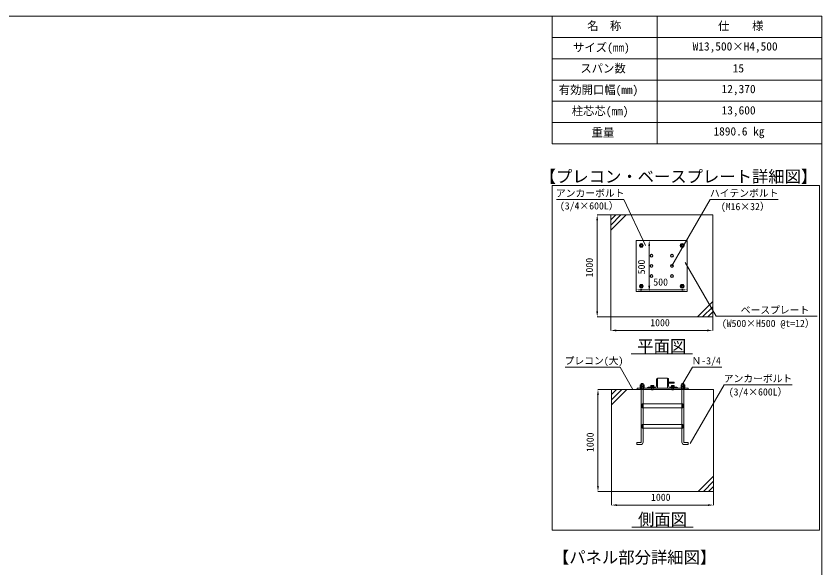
# Model space of a CAD drawing. Units: millimetres, scale not verified. Extents: x -30584 to 1616, y -23100 to 23100.
# Drawn here: x -11019 to 1616, y -9552 to -900 of the extents above; entities that cross this region are included whole.
import ezdxf
from ezdxf.enums import TextEntityAlignment as Align

# ---------------------------------------------------------------- set-up
doc = ezdxf.new("R2010")
doc.units = ezdxf.units.MM
doc.header["$LTSCALE"] = 150
doc.linetypes.add('DASHED1', pattern=[1.8, 1.2, -0.6])
for name, color, linetype, lineweight in [('0-6_ﾎﾞﾙﾄ類', 2, 'Continuous', 18), ('0-9_基礎工事用PCA大', 7, 'Continuous', 18), ('0-A_図面枠', 7, 'Continuous', 18), ('0-B_寸法', 3, 'Continuous', 18), ('0-E_大型柱', 7, 'Continuous', 18), ('1-7_表', 7, 'Continuous', 18), ('1-A_文字', 7, 'Continuous', 18)]:
    doc.layers.add(name, color=color, linetype=linetype, lineweight=lineweight)
doc.styles.add('ＭＳ ゴシック', font='')
doc.styles.get('ＭＳ ゴシック').set_extended_font_data('MS Gothic')

msp = doc.modelspace()

# ---------------------------------------------------------------- linework, layer by layer
at = {"layer": '0-6_ﾎﾞﾙﾄ類'}
for p, q in [((-1218.3, -6703.8), (-1218.3, -6680.5)), ((-1187.8, -6703.8), (-1187.8, -6680.5)), ((-1062, -6692.6), (-1064.9, -6694.3)), ((-1064.9, -6694.3), (-1064.9, -6708.3)), ((-1024.1, -6692.6), (-1062, -6692.6)), ((-1053.9, -6694.3), (-1053.9, -6708.3)), ((-1032.1, -6694.3), (-1032.1, -6708.3)), ((-1024.1, -6692.6), (-1021.2, -6694.3)), ((-1021.2, -6694.3), (-1021.2, -6708.3)), ((-742, -6692.6), (-744.9, -6694.3)), ((-744.9, -6694.3), (-744.9, -6708.3)), ((-704.1, -6692.6), (-742, -6692.6)), ((-733.9, -6694.3), (-733.9, -6708.3)), ((-712.1, -6694.3), (-712.1, -6708.3)), ((-704.1, -6692.6), (-701.1, -6694.3)), ((-701.1, -6694.3), (-701.1, -6708.3)), ((-578.2, -6703.8), (-578.2, -6680.5)), ((-547.8, -6703.8), (-547.8, -6680.5)), ((-1218.3, -6708.4), (-1218.3, -6731.7)), ((-1187.8, -6708.4), (-1187.8, -6731.7)), ((-1021.2, -6708.3), (-1064.9, -6708.3)), ((-1025, -6708.6), (-1061, -6708.6)), ((-1055.8, -6755), (-1055.8, -6719.9)), ((-1043.2, -6713.4), (-1044.9, -6719.9)), ((-1041.1, -6713.4), (-1042.8, -6719.9)), ((-1032.2, -6759.5), (-1032.2, -6719.9)), ((-1030.2, -6755), (-1032.2, -6759.5)), ((-1030.2, -6755), (-1030.2, -6719.9)), ((-701.1, -6708.3), (-744.9, -6708.3)), ((-705, -6708.6), (-741, -6708.6)), ((-735.8, -6755), (-735.8, -6719.9)), ((-723.2, -6713.4), (-724.9, -6719.9)), ((-721.1, -6713.4), (-722.8, -6719.9)), ((-712.2, -6759.5), (-712.2, -6719.9)), ((-710.2, -6755), (-712.2, -6759.5)), ((-710.2, -6755), (-710.2, -6719.9)), ((-578.2, -6708.4), (-578.2, -6731.7)), ((-547.8, -6708.4), (-547.8, -6731.7))]:
    msp.add_line(p, q, dxfattribs=at)
for points in [[(-1200.3, -4471.1), (-1185.5, -4496.7), (-1200.3, -4522.3), (-1229.9, -4522.3), (-1244.6, -4496.7), (-1229.9, -4471.1)], [(-589.9, -4471.1), (-604.6, -4496.7), (-589.9, -4522.3), (-560.3, -4522.3), (-545.5, -4496.7), (-560.3, -4471.1)], [(-1066, -4637.8), (-1076.9, -4656.7), (-1066, -4675.6), (-1044.2, -4675.6), (-1033.2, -4656.7), (-1044.2, -4637.8)], [(-746, -4637.8), (-756.9, -4656.7), (-746, -4675.6), (-724.2, -4675.6), (-713.2, -4656.7), (-724.2, -4637.8)], [(-1066, -4797.8), (-1076.9, -4816.7), (-1066, -4835.6), (-1044.2, -4835.6), (-1033.2, -4816.7), (-1044.2, -4797.8)], [(-746, -4797.8), (-756.9, -4816.7), (-746, -4835.6), (-724.2, -4835.6), (-713.2, -4816.7), (-724.2, -4797.8)], [(-1066, -4957.8), (-1076.9, -4976.7), (-1066, -4995.6), (-1044.2, -4995.6), (-1033.2, -4976.7), (-1044.2, -4957.8)], [(-746, -4957.8), (-756.9, -4976.7), (-746, -4995.6), (-724.2, -4995.6), (-713.2, -4976.7), (-724.2, -4957.8)], [(-1200.3, -5162.3), (-1185.5, -5136.7), (-1200.3, -5111.1), (-1229.9, -5111.1), (-1244.6, -5136.7), (-1229.9, -5162.3)], [(-589.9, -5162.3), (-604.6, -5136.7), (-589.9, -5111.1), (-560.3, -5111.1), (-545.5, -5136.7), (-560.3, -5162.3)], [(-1232.6, -6703.8), (-1232.6, -6680.5), (-1173.5, -6680.5), (-1173.5, -6703.8), (-1177.4, -6706.1), (-1228.6, -6706.1)], [(-592.6, -6703.8), (-592.6, -6680.5), (-533.5, -6680.5), (-533.5, -6703.8), (-537.4, -6706.1), (-588.6, -6706.1)], [(-1232.6, -6708.4), (-1232.6, -6731.7), (-1173.5, -6731.7), (-1173.5, -6708.4), (-1177.4, -6706.1), (-1228.6, -6706.1)], [(-1231.8, -6731.7), (-1174.2, -6731.7), (-1174.2, -6735.8), (-1231.8, -6735.8)], [(-1065.4, -6708.6), (-1065.4, -6713.4), (-1020.6, -6713.4), (-1020.6, -6708.6)], [(-1020.6, -6713.4), (-1065.4, -6713.4), (-1065.4, -6719.9), (-1020.6, -6719.9)], [(-745.4, -6708.6), (-745.4, -6713.4), (-700.6, -6713.4), (-700.6, -6708.6)], [(-700.6, -6713.4), (-745.4, -6713.4), (-745.4, -6719.9), (-700.6, -6719.9)], [(-592.6, -6708.4), (-592.6, -6731.7), (-533.5, -6731.7), (-533.5, -6708.4), (-537.4, -6706.1), (-588.6, -6706.1)], [(-591.8, -6731.7), (-534.2, -6731.7), (-534.2, -6735.8), (-591.8, -6735.8)]]:
    msp.add_lwpolyline(points, close=True, dxfattribs=at)
for points in [[(-1030.2, -6755), (-1055.8, -6755), (-1053.9, -6759.5)], [(-1032.2, -6759.5), (-1053.9, -6759.5), (-1053.9, -6719.9)], [(-710.2, -6755), (-735.8, -6755), (-733.9, -6759.5)], [(-712.2, -6759.5), (-733.9, -6759.5), (-733.9, -6719.9)]]:
    msp.add_lwpolyline(points, dxfattribs=at)
for centre, radius in [((-1215.1, -4496.7), 25.6), ((-1215.1, -4496.7), 15.2), ((-1215.1, -4496.7), 12.9), ((-575.1, -4496.7), 25.6), ((-575.1, -4496.7), 15.2), ((-575.1, -4496.7), 12.9), ((-1055.1, -4656.7), 22.4), ((-1055.1, -4656.7), 18.9), ((-735.1, -4656.7), 22.4), ((-735.1, -4656.7), 18.9), ((-1055.1, -4816.7), 22.4), ((-1055.1, -4816.7), 18.9), ((-735.1, -4816.7), 22.4), ((-735.1, -4816.7), 18.9), ((-1055.1, -4976.7), 22.4), ((-1055.1, -4976.7), 18.9), ((-735.1, -4976.7), 22.4), ((-735.1, -4976.7), 18.9), ((-1215.1, -5136.7), 25.6), ((-1215.1, -5136.7), 15.2), ((-1215.1, -5136.7), 12.9), ((-575.1, -5136.7), 25.6), ((-575.1, -5136.7), 15.2), ((-575.1, -5136.7), 12.9)]:
    msp.add_circle(centre, radius, dxfattribs=at)
for centre, radius, start, end in [((-1215.1, -4496.7), 28.8, 122.734, 177.266), ((-1215.1, -4496.7), 28.8, 182.734, 237.266), ((-1215.1, -4496.7), 28.8, 62.734, 117.266), ((-1215.1, -4496.7), 28.8, 242.734, 297.266), ((-1215.1, -4496.7), 28.8, 2.734, 57.266), ((-1215.1, -4496.7), 28.8, 302.734, 357.266), ((-575.1, -4496.7), 28.8, 122.734, 177.266), ((-575.1, -4496.7), 28.8, 182.734, 237.266), ((-575.1, -4496.7), 28.8, 62.734, 117.266), ((-575.1, -4496.7), 28.8, 242.734, 297.266), ((-575.1, -4496.7), 28.8, 2.734, 57.266), ((-575.1, -4496.7), 28.8, 302.734, 357.266), ((-1215.1, -5136.7), 28.8, 122.734, 177.266), ((-1215.1, -5136.7), 28.8, 182.734, 237.266), ((-1215.1, -5136.7), 28.8, 62.734, 117.266), ((-1215.1, -5136.7), 28.8, 242.734, 297.266), ((-1215.1, -5136.7), 28.8, 2.734, 57.266), ((-1215.1, -5136.7), 28.8, 302.734, 357.266), ((-575.1, -5136.7), 28.8, 122.734, 177.266), ((-575.1, -5136.7), 28.8, 182.734, 237.266), ((-575.1, -5136.7), 28.8, 62.734, 117.266), ((-575.1, -5136.7), 28.8, 242.734, 297.266), ((-575.1, -5136.7), 28.8, 2.734, 57.266), ((-575.1, -5136.7), 28.8, 302.734, 357.266), ((-1059.4, -6702.3), 9.68, 55.616, 124.384), ((-1043, -6728.8), 36.2, 72.412, 107.588), ((-1026.6, -6702.3), 9.68, 55.616, 124.384), ((-739.4, -6702.3), 9.68, 55.616, 124.384), ((-723, -6728.8), 36.2, 72.412, 107.588), ((-706.6, -6702.3), 9.68, 55.616, 124.384), ((-1225.4, -6691.4), 14.3, 240, 300), ((-1225.4, -6720.8), 14.3, 60, 120), ((-1203, -6654.2), 51.9, 252.932, 287.068), ((-1203, -6758), 51.9, 72.932, 107.068), ((-1180.6, -6691.4), 14.3, 239.975, 300.025), ((-1180.6, -6720.8), 14.3, 59.975, 120.025), ((-1061, -6708.3), 0.32, 180, 270), ((-1025, -6708.3), 0.32, 270, 0), ((-741, -6708.3), 0.32, 180, 270), ((-705, -6708.3), 0.32, 270, 0), ((-585.4, -6691.4), 14.3, 240, 300), ((-585.4, -6720.8), 14.3, 60, 120), ((-563, -6654.2), 51.9, 252.932, 287.068), ((-563, -6758), 51.9, 72.932, 107.068), ((-540.6, -6691.4), 14.3, 239.975, 300.025), ((-540.6, -6720.8), 14.3, 59.975, 120.025)]:
    msp.add_arc(centre, radius, start, end, dxfattribs=at)
at = {"layer": '0-9_基礎工事用PCA大'}
for p, q in [((-1695.1, -4256.7), (-1455.1, -4016.7)), ((-1695.1, -4176.7), (-1535.1, -4016.7)), ((-1695.1, -4096.7), (-1615.1, -4016.7)), ((-95.1, -5376.7), (-335.1, -5616.7)), ((-95.1, -5456.7), (-255.1, -5616.7)), ((-95.1, -5536.7), (-175.1, -5616.7)), ((-1683, -6995), (-1443, -6755)), ((-1683, -6915), (-1523, -6755)), ((-1683, -6835.1), (-1603, -6755)), ((-1187.8, -7043), (-1187.8, -7302.2)), ((-578.2, -7043), (-578.2, -7302.2)), ((-1187.8, -7363.1), (-1187.8, -7582.2)), ((-578.2, -7363.1), (-578.2, -7582.2)), ((-83, -8115), (-323, -8355)), ((-83, -8195), (-243, -8355)), ((-83, -8275.1), (-163, -8355))]:
    msp.add_line(p, q, dxfattribs=at)
at = {"layer": '0-9_基礎工事用PCA大', "linetype": 'DASHED1'}
for p, q in [((-1226.5, -6735.8), (-1226.5, -6755)), ((-1179, -6735.8), (-1179, -6755)), ((-1055.8, -6735.8), (-1055.8, -6755)), ((-1030.2, -6735.8), (-1030.2, -6755)), ((-735.8, -6735.8), (-735.8, -6755)), ((-710.2, -6735.8), (-710.2, -6755)), ((-587, -6735.8), (-587, -6755)), ((-539, -6735.8), (-539, -6755)), ((-1187.8, -6982.2), (-1187.8, -7043)), ((-578.2, -6982.2), (-578.2, -7043)), ((-1187.8, -7302.2), (-1187.8, -7363.1)), ((-578.2, -7302.2), (-578.2, -7363.1))]:
    msp.add_line(p, q, dxfattribs=at)
at = {"layer": '0-9_基礎工事用PCA大'}
for points in [[(-1695.1, -5616.7), (-95.1, -5616.7), (-95.1, -4016.7), (-1695.1, -4016.7)], [(-1295.1, -4416.7), (-495.1, -4416.7), (-495.1, -5216.7), (-1295.1, -5216.7)], [(-1683, -8355), (-83, -8355), (-83, -6755), (-1683, -6755)], [(-1283, -6755), (-483, -6755), (-483, -6735.8), (-1283, -6735.8)], [(-1203, -6982.2), (-563, -6982.2), (-563, -7043), (-1203, -7043)], [(-1203, -7302.2), (-563, -7302.2), (-563, -7363.1), (-1203, -7363.1)]]:
    msp.add_lwpolyline(points, close=True, dxfattribs=at)
for points in [[(-1218.3, -7582.2), (-1218.3, -6659), (-1187.8, -6659), (-1187.8, -6982.2)], [(-1218.3, -6759), (-1214.2, -6755), (-1214.2, -6659), (-1191.8, -6659), (-1191.8, -6755), (-1187.8, -6759)], [(-547.8, -7582.2), (-547.8, -6659), (-578.2, -6659), (-578.2, -6982.2)], [(-547.8, -6759), (-551.8, -6755), (-551.8, -6659), (-574.3, -6659), (-574.3, -6755), (-578.2, -6759)], [(-1224.6, -7619), (-1283.8, -7619), (-1283.8, -7588.6), (-1224.7, -7588.6)], [(-541.5, -7619), (-482.2, -7619), (-482.2, -7588.6), (-541.4, -7588.6)]]:
    msp.add_lwpolyline(points, dxfattribs=at)
for centre, radius, start, end in [((-1224.7, -7582.2), 6.41, 270, 0), ((-1224.6, -7582.2), 36.8, 270, 0), ((-541.5, -7582.2), 36.8, 180, 270), ((-541.4, -7582.2), 6.41, 180, 270)]:
    msp.add_arc(centre, radius, start, end, dxfattribs=at)
at = {"layer": '0-A_図面枠'}
for points in [[(-30584.2, -900), (1615.8, -900), (1615.8, -23100), (-30584.2, -23100)], [(-2615.8, -3556.2), (1576, -3556.2), (1576, -8961.9), (-2615.8, -8961.9)]]:
    msp.add_lwpolyline(points, close=True, dxfattribs=at)
at = {"layer": '0-B_寸法'}
for p, q in [((-1696.7, -4016.7), (-1909.2, -4016.7)), ((-1907.6, -4104.7), (-1907.6, -5528.7)), ((-1293.5, -4416.7), (-1089.8, -4416.7)), ((-1091.4, -4504.7), (-1091.4, -5128.7)), ((-1295.1, -5215.1), (-1295.1, -5191.1)), ((-1207.1, -5192.7), (-583.1, -5192.7)), ((-1109.5, -5216.7), (-1089.8, -5216.7)), ((-1696.7, -5616.7), (-1909.2, -5616.7)), ((-1695.1, -5618.3), (-1695.1, -5830.8)), ((-95.1, -5618.3), (-95.1, -5830.8)), ((-1607.1, -5829.2), (-183.1, -5829.2)), ((-1684.6, -6755), (-1897.1, -6755)), ((-1895.5, -6843), (-1895.5, -8267)), ((-1684.6, -8355), (-1897.1, -8355)), ((-1683, -8356.6), (-1683, -8569.1)), ((-83, -8356.6), (-83, -8569.1)), ((-1595, -8567.5), (-171, -8567.5))]:
    msp.add_line(p, q, dxfattribs=at)
at = {"layer": '0-B_寸法', "color": 91}
for points in [[(-1922.2, -4104.7), (-1907.6, -4016.7), (-1892.9, -4104.7)], [(-1106.1, -4504.7), (-1091.4, -4416.7), (-1076.7, -4504.7)], [(-1207.1, -5178), (-1295.1, -5192.7), (-1207.1, -5207.4)], [(-1106.1, -5128.7), (-1091.4, -5216.7), (-1076.7, -5128.7)], [(-583.1, -5178), (-495.1, -5192.7), (-583.1, -5207.4)], [(-1922.2, -5528.7), (-1907.6, -5616.7), (-1892.9, -5528.7)], [(-1607.1, -5814.5), (-1695.1, -5829.2), (-1607.1, -5843.9)], [(-183.1, -5814.5), (-95.1, -5829.2), (-183.1, -5843.9)], [(-1910.2, -6843), (-1895.5, -6755), (-1880.8, -6843)], [(-1910.2, -8267), (-1895.5, -8355), (-1880.8, -8267)], [(-1595, -8552.9), (-1683, -8567.5), (-1595, -8582.2)], [(-171, -8552.9), (-83, -8567.5), (-171, -8582.2)]]:
    msp.add_solid(points, dxfattribs=at)
at = {"layer": '0-E_大型柱'}
for p, q in [((-979, -6591.8), (-979, -6703.8)), ((-803, -6575.8), (-963, -6575.8)), ((-787, -6591.8), (-787, -6703.8)), ((-995, -6719.9), (-1107, -6719.9)), ((-803, -6735.8), (-963, -6735.8)), ((-771, -6719.9), (-659, -6719.9))]:
    msp.add_line(p, q, dxfattribs=at)
at = {"layer": '0-E_大型柱', "linetype": 'DASHED1'}
for p, q in [((-1059, -6719.9), (-1059, -6735.8)), ((-1027, -6719.9), (-1027, -6735.8)), ((-739, -6719.9), (-739, -6735.8)), ((-707, -6719.9), (-707, -6735.8))]:
    msp.add_line(p, q, dxfattribs=at)
at = {"layer": '0-E_大型柱'}
for points in [[(-1123, -6735.8), (-963, -6735.8), (-963, -6575.8)], [(-643, -6735.8), (-803, -6735.8), (-803, -6575.8)], [(-708.6, -6639.8), (-787, -6639.8), (-787, -6655.8), (-708.6, -6655.8)]]:
    msp.add_lwpolyline(points, dxfattribs=at)
for centre, radius, start, end in [((-963, -6591.8), 16, 90, 180), ((-803, -6591.8), 16, 0, 90), ((-708.6, -6647.9), 8, 270, 90), ((-1107, -6735.8), 16, 90, 180), ((-995, -6703.8), 16, 270, 0), ((-771, -6703.8), 16, 180, 270), ((-659, -6735.8), 16, 0, 90)]:
    msp.add_arc(centre, radius, start, end, dxfattribs=at)
at = {"layer": '1-7_表'}
for p, q in [((-2615.8, -900), (1615.8, -900)), ((-2615.8, -900), (-2615.8, -2904.5)), ((-967.7, -900), (-967.7, -2904.5)), ((1615.8, -900), (1615.8, -2904.5)), ((-2615.8, -1234.1), (1615.8, -1234.1)), ((-2615.8, -1568.2), (1615.8, -1568.2)), ((-2615.8, -1902.2), (1615.8, -1902.2)), ((-2615.8, -2236.3), (1615.8, -2236.3)), ((-2615.8, -2570.4), (1615.8, -2570.4)), ((-2615.8, -2904.5), (1615.8, -2904.5))]:
    msp.add_line(p, q, dxfattribs=at)
at = {"layer": '1-A_文字'}
for p, q in [((-2546.8, -3775.6), (-1488.4, -3775.6)), ((-1487.9, -3775.6), (-1488.4, -3775.6)), ((-1152.6, -4496.7), (-1487.9, -3775.6)), ((-735.1, -4816.7), (-134, -3775.6)), ((-134, -3775.6), (-133.4, -3775.6)), ((-133.4, -3775.6), (929.1, -3775.6)), ((-529.2, -4764.5), (-42.4, -5607.8)), ((-42.4, -5607.8), (-41.8, -5607.8)), ((-41.8, -5607.8), (1541.6, -5607.8)), ((-1375.1, -6197.4), (-415.1, -6197.4)), ((-2409.5, -6403.4), (-1550.2, -6403.4)), ((-1549.6, -6403.4), (-1550.2, -6403.4)), ((-1346.6, -6755), (-1549.6, -6403.4)), ((-563, -6659), (-415.4, -6403.4)), ((-415.4, -6403.4), (-414.8, -6403.4)), ((-414.8, -6403.4), (49.1, -6403.4)), ((-449.1, -7603.3), (82.7, -6682.2)), ((82.7, -6682.2), (83.3, -6682.2)), ((83.3, -6682.2), (1150.6, -6682.2)), ((-1363, -8915), (-403, -8915))]:
    msp.add_line(p, q, dxfattribs=at)

# ---------------------------------------------------------------- texts
at = {"layer": '0-B_寸法', "style": 'ＭＳ ゴシック'}
for s, p in [('1000', (-1940.2, -4997.4)), ('500', (-1124, -4949)), ('1000', (-1928.1, -7735.7))]:
    msp.add_text(s, height=112.6, rotation=90, dxfattribs=at).set_placement(p, align=Align.BOTTOM_LEFT)
for s, p in [('500', (-1027.4, -5160.1)), ('1000', (-1075.8, -5796.6)), ('1000', (-1063.7, -8534.9))]:
    msp.add_text(s, height=112.6, dxfattribs=at).set_placement(p, align=Align.BOTTOM_LEFT)
at = {"layer": '1-7_表', "style": 'ＭＳ ゴシック'}
for s, p in [('名\u3000称', (-2064.2, -1157.6)), ('仕\u3000\u3000様', (-12.5, -1158.8)), ('サイズ(mm)', (-2286.5, -1496.8)), ('W13,500×H4,500', (-411.1, -1479)), ('スパン数', (-2172.2, -1825)), ('15', (217.3, -1822.6)), ('有効開口幅(mm)', (-2509.9, -2160.3)), ('12,370', (43.3, -2147.2)), ('柱芯芯(mm)', (-2306.7, -2493.1)), ('13,600', (43.3, -2481.3)), ('重量', (-1995.8, -2829.2)), ('1890.6 kg', (-84, -2811.4))]:
    msp.add_text(s, height=130.6, dxfattribs=at).set_placement(p, align=Align.BOTTOM_LEFT)
at = {"layer": '1-A_文字', "style": 'ＭＳ ゴシック'}
for s, height, p in [('【プレコン・ベースプレート詳細図】 ', 187.7, (-2808.9, -3565.8)), ('アンカーボルト', 112.6, (-2555, -3767)), ('ハイテンボルト', 112.6, (-140.7, -3767)), ('(3/4×600L）', 112.6, (-2492.5, -3965.7)), ('(M16×32）', 112.6, (31.2, -3976.6)), ('   \u3000ベースプレート\u3000\u3000\u3000', 112.6, (-40.2, -5599.1)), ('(W500×H500 @t=12）', 112.6, (46.7, -5808.8)), ('平面図', 187.7, (-1279.1, -6223)), ('プレコン(大)', 112.6, (-2418.4, -6394.7)), ('Ｎ-3/4', 112.6, (-428.9, -6394.7)), ('アンカーボルト\u3000', 112.6, (76.7, -6673.5)), ('(3/4×600L）', 112.6, (155.1, -6883.1)), ('側面図', 187.7, (-1267, -8940.6)), ('【パネル部分詳細図】', 187.7, (-2601.4, -9537.3))]:
    msp.add_text(s, height=height, dxfattribs=at).set_placement(p, align=Align.BOTTOM_LEFT)

doc.saveas('drawing.dxf')
